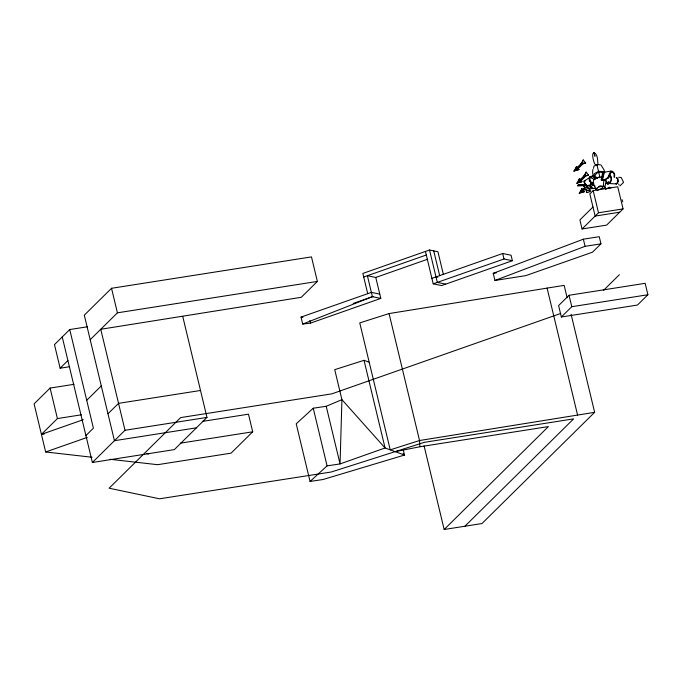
<?xml version="1.0" encoding="UTF-8"?>
<svg xmlns="http://www.w3.org/2000/svg" width="682" height="682" viewBox="0 0 682 682"><rect width="100%" height="100%" fill="white"/><g stroke="black" fill="none" stroke-linecap="round" stroke-linejoin="round"><path stroke-width="1.02" d="M592.854 169.434L592.573 172.606L593.212 175.879M601.567 180.125L604.738 179.622L607.815 177.661L610.748 171.148L604.013 172.222L602.845 171.898L603.152 172.367M604.67 172.324L602.845 171.898L601.192 179.877L602.053 180.44L605.215 179.937L608.293 177.976L611.191 172.069L612.564 172.077L614.184 174.038L614.022 177.115M614.584 177.226L614.448 173.578A6.914 2.847 70 0 0 610.748 171.148M593.519 168.428L593.911 166.22L596.869 164.592L600.16 164.763M603.314 186.322L603.92 179.451M601.192 179.877L602.061 179.733L603.971 172.111M607.645 183.407L608.029 183.654L606.298 183.228L606.741 181.395L604.192 179.724M595.284 179.076L594.133 177.081L592.939 176.493L590.893 176.902L584.107 181.02L583.835 182.111L586.989 185.871L590.015 185.564L592.846 183.85L592.112 182.452L593.792 183.287M590.663 190.474L590.407 191.48L587.782 192.409L586.708 192.58L586.281 191.693M584.943 183.475L583.911 186.484L583.579 185.103L584.943 183.475L585.275 184.848M573.912 171.148L575.284 170.15L576.588 166.485L579.027 169.562L573.912 171.148L576.588 166.485M583.724 163.049L577.663 169.042L576.316 169.255L576.784 167.934L582.087 162.691M580.544 164.601L581.917 163.603L583.221 159.938L585.659 163.015L580.544 164.601L583.221 159.938M576.827 183.296L578.2 182.299L579.504 178.633L581.942 181.71L576.827 183.296L579.504 178.633M585.881 175.947L580.578 181.19L579.231 181.403L579.7 180.082L585.761 174.089M583.46 176.749L584.832 175.751L586.136 172.086L588.575 175.163L583.46 176.749L586.136 172.086M579.231 193.304L580.604 192.307L581.908 188.641L584.346 191.719L579.231 193.304L581.908 188.641M584.491 189.698L582.974 191.19L581.627 191.403L582.104 190.082L584.372 187.84M594.133 177.081L592.828 176.007L590.459 176.493L589.291 177.55L589.231 180.338L591.499 184.038L589.674 180.56M604.746 187.183L605.991 182.486L605.931 180.662L604.593 179.852M599.597 176.791L595.497 178.386L602.828 176.314M607.304 182.529L609.41 183.526L611.379 180.551L611.243 176.578L609.137 175.581M593.204 184.379L591.328 186.8L588.293 185.632M578.31 184.745L577.876 185.888L584.159 185.675L584.713 185.018L584.593 184.532L578.31 184.745L577.876 185.888M578.805 185.368L584.048 185.189L584.593 184.532M87.603 326.746L69.734 329.551L54.475 344.623L60.135 368.203L69.59 366.72M62.241 336.959L92.377 462.481L125.002 430.274L100.757 329.278L301.299 297.284L317.369 281.427L311.478 256.892L111.533 288.29L84.304 315.169L114.44 440.7L196.407 427.827M60.135 368.203L67.902 360.539M90.186 339.704L117.423 312.825L317.369 281.427M74.065 384.307L50.093 388.075L34.1 403.863L45.651 451.978L92.138 457.255M44.56 433.863L41.423 434.357L57.416 418.569L81.388 414.801M86.716 400.3L101.286 385.918M85.915 435.568L93.408 428.168L69.734 329.551M107.978 413.786L118.54 403.352L200.517 390.479M182.733 316.405L206.978 417.401L174.345 449.608L92.377 462.481M202.315 421.425L248.47 414.179L252.707 431.8L231.07 453.155L157.644 464.689L110.1 459.293M576.316 169.255L582.377 163.262M579.231 181.403L585.292 175.41M581.627 191.403L585.42 187.661M592.973 207.021L579.905 219.919L582.078 228.973L606.63 225.12L623.058 208.905L617.739 186.749L593.178 190.61L589.828 193.918L595.147 216.075L619.699 212.213M582.078 228.973L598.498 212.758L623.058 208.905M600.961 243.841L592.496 252.195L525.813 275.622L494.944 280.464L493.231 273.32L583.357 239.186L599.248 236.688L600.961 243.841L585.071 246.33L494.944 280.464M569.035 295.28L558.609 305.57L561.354 316.994L637.474 305.042L647.9 294.752L645.155 283.32L569.035 295.28L571.78 306.704L561.354 316.994M603.613 290.268L619.392 274.684M424.085 445.892L444.161 529.496L548.405 426.574L419.933 446.753L395.142 451.646M464.894 526.24L573.63 418.876L424.434 442.311L331.23 472.004L159.562 498.798L109.12 488.21L180.636 417.597L331.819 393.855L560.715 313.456M571.09 314.266L594.636 412.32L481.961 523.554L444.161 529.496M619.921 185.93L623.587 182.358L621.191 177.516L618.676 177.26M403.079 453.47L404.494 455.056L385.066 447.972L341.929 399.661L326.218 406.276L313.243 408.22L296.218 423.812L310.054 481.458L323.029 479.514L404.494 455.056L403.258 449.898M310.054 481.458L327.079 465.866L340.054 463.922L385.066 447.972L364.026 360.318L334.726 369.653L341.929 399.661L340.054 463.922L326.218 406.276M591.303 187.038L589.939 188.223L587.228 187.26L586.793 185.427M591.823 188.019L590.348 189.306L586.443 187.917L585.727 184.941M605.573 189.494L609.572 187.2L610.884 187.942M596.418 165.581L596.929 165.18M592.053 176.476L592.828 176.007L592.164 176.962M591.047 183.816L591.823 183.347L592.846 183.85M586.418 185.589L589.444 185.282L592.274 183.569M609.179 183.049L607.551 183.961L606.289 183.006M609.597 183.322L608.071 184.174L606.886 183.279M596.034 178.07L594.465 178.837L593.289 181.242L593.724 185.001L596.213 189.545L596.145 188.931A9.019 3.913 -5.6 0 1 597.304 188.249M608.233 188.556L610.006 187.772M596.903 165.07L596.869 164.592L599.649 176.084M379.772 294.121L371.383 292.382L301.035 317.096L302.706 324.061L372.415 296.67L380.803 298.409L375.765 277.455L367.385 275.707L372.415 296.67M443.394 274.522L437.929 251.743L429.541 250.004L362.858 273.422L367.717 293.669M363.711 276.994L426.301 255.017M375.765 277.455L427.691 259.211M353.208 303.456L373.114 296.465M431.902 278.358L502.685 253.499L511.074 255.238L512.387 260.72L441.604 285.579L433.215 283.84L425.44 251.445M302.706 324.061L310.446 323.123L380.803 298.409M433.215 283.84L504.007 258.972L512.387 260.72M41.423 434.357L83.298 419.669M45.651 451.978L87.305 437.375M567.126 297.753L564.15 285.366L389.055 313.567L359.755 322.901L390.24 449.856L419.532 440.521L594.636 412.32M605.804 188.258L601.294 188.582A18.721 4.118 -13.5 0 0 597.1 190.687M599.418 177.721L600.041 177.576M591.268 176.638L589.683 176.962L590.118 177.371M606.298 183.228L608.668 182.844M606.775 183.543L609.179 183.16M589.009 190.116L587.142 190.414L585.804 189.852M581.917 163.603L585.659 163.015M575.284 170.15L579.027 169.562M584.832 175.751L588.575 175.163M578.2 182.299L581.942 181.71M580.604 192.307L584.346 191.719M493.231 273.32L496.317 272.834M571.78 306.704L647.9 294.752M125.002 430.274L206.978 417.401M180.321 443.172L252.707 431.8M592.027 188.368L595.625 188.343L592.598 188.65L590.714 186.783M578.421 185.231L584.713 185.018M603.34 171.566L598.6 171.31L594.337 173.671L593.775 176.877L597.33 178.496M604.474 171.873L603.715 171.762L604.278 172.58L602.436 179.988L602.061 179.733M609.41 183.526L616.468 183.935L618.003 181.608L617.901 178.505L616.255 177.729M436.003 276.918L437.87 277.31M445.704 284.138L437.315 282.399L429.541 250.004M301.035 317.096L302.893 317.48M146.749 453.581L148.812 454.016M604.457 186.322L599.947 186.646A10.196 2.242 -13.5 0 0 596.886 188.096M588.199 190.764L585.156 189.673L584.406 186.578M364.026 360.318L368.877 362.091M603.451 173.364L600.458 172.111L597.202 172.878L594.909 175.368L596.29 177.473M616.443 177.797L617.466 178.275L618.173 181.625L616.502 184.106L615.65 183.577M609.589 176.877L611.055 177.567L611.149 180.321L609.785 182.384L608.318 181.693M594.244 179.366L590.501 177.508L590.459 176.493L590.066 177.081L589.998 179.869L591.823 183.347M591.857 184.455L595.216 186.118M589.444 185.282L590.015 185.564M610.586 172.196L611.115 172.537M614.388 174.686L614.917 175.035M607.815 177.661L608.293 177.976M604.738 179.622L605.215 179.937M597.884 164.03C597.526 160.1 598.003 154.661 593.92 152.504L594.713 153.638C590.723 150.117 593.596 163.723 595.403 164.609M607.236 183.091L608.148 183.782M593.008 184.208L594.482 185.487M603.169 185.615L605.045 187.047L605.275 188.002M591.038 186.774L592.598 188.65M586.989 185.871L584.457 182.418M576.784 167.934L577.663 169.042M579.7 180.082L580.578 181.19M582.104 190.082L582.974 191.19M609.273 173.339L610.561 176.647M600.944 164.908L604.073 169.912L604.798 172.307M594.269 176.715L595.599 179.034M618.625 183.987L619.068 184.958M622.103 199.664L622.768 201.821M593.996 152.555L594.875 155.811A0.887 0.708 -15 0 0 594.985 156.323A0.887 0.708 -15 0 0 594.875 155.811M603.024 188.164L601.174 185.76L599.793 186.05A9.019 1.986 -13.5 0 0 598.446 186.612M593.178 190.61L598.498 212.758M584.048 185.189L584.159 185.675M583.357 239.186L585.071 246.33M547.083 288.043L577.56 415.006M502.685 253.499L504.007 258.972M433.735 250.874L439.694 275.716M389.055 313.567L419.532 440.521L419.933 446.753M309.833 320.549L310.446 323.123M313.243 408.22L327.079 465.866M111.533 288.29L117.423 312.825M50.093 388.075L57.416 418.569M586.588 189.639L586.708 192.58M589.538 189.937L589.546 191.454M584.107 181.02A6.914 3.598 69.3 0 1 585.633 180.918M595.736 189.059A10.196 2.242 -13.5 0 1 596.315 188.488"/></g></svg>
